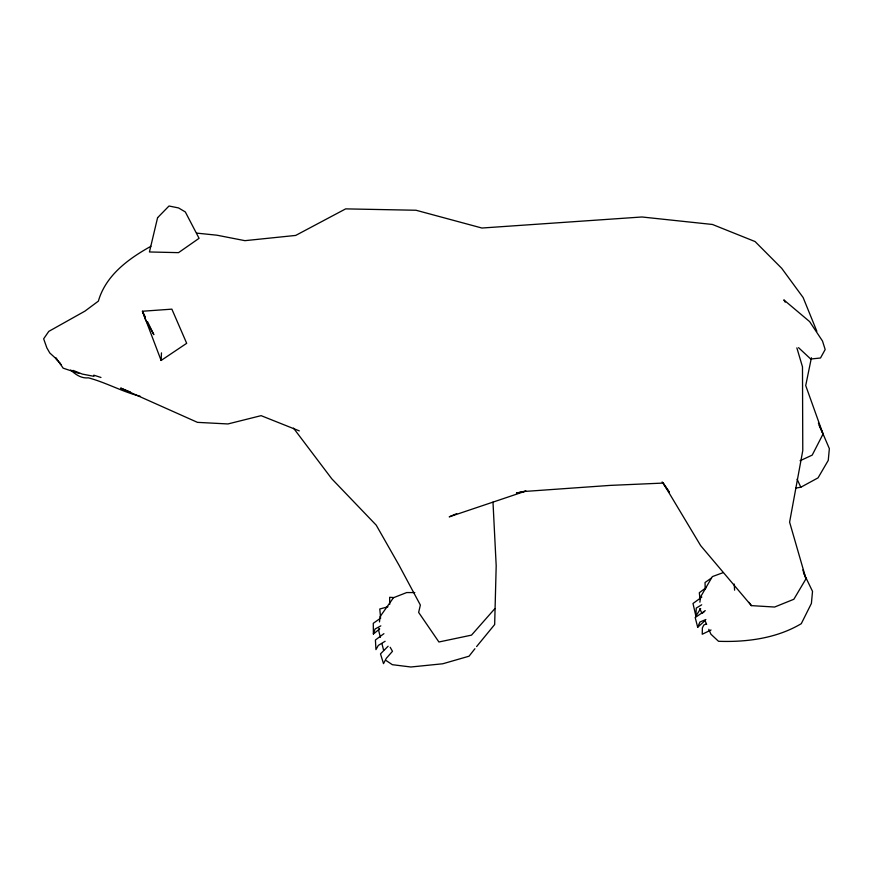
<?xml version="1.0" encoding="UTF-8"?>
<svg xmlns="http://www.w3.org/2000/svg" width="873" height="873" viewBox="0 0 873 873"><rect width="100%" height="100%" fill="white"/><g stroke="black" fill="none" stroke-linecap="round" stroke-linejoin="round"><path stroke-width="1.31" d="M389.664 604.476L389.664 597.296L393.734 597.558M492.994 502.161L496.191 565.748L494.664 624.533L476.603 646.577M147.581 321.777L153.844 334.643L145.562 319.758L142.452 311.235L171.872 309.151L186.691 343.307L161.123 360.462L161.472 352.867M700.67 608.557L695.89 616.076L696.25 608.077L701.706 604.793M378.958 628.32L378.751 630.873L380.377 637.345M379.493 621.936L379.93 616.829L393.472 597.721L406.687 592.56L414.795 592.581M699.884 602.195L700.495 597.056L712.335 576.616L722.953 572.71M811.41 357.755L805.714 385.571L823.053 434.012L812.206 455.117L800.072 460.726M379.722 628.887L373.393 633.994L375.041 629.018L380.814 625.865M705.275 610.631L695.203 617.549L697.68 627.24L699.917 622.023L705.897 619.514M796.863 347.869L802.483 366.846L802.778 450.566L789.607 522.152L805.975 578.832L793.852 599.271L774.602 607.041L751.38 605.622L700.692 545.669L663.164 483.075L610.063 485.399L523.374 491.543L516.729 492.983M474.923 648.726L469.03 656.212L442.764 663.775L410.899 666.994L392.348 664.691L386.215 660.61M494.795 608.699L471.518 635.129L438.912 641.993L418.647 612.42L420.36 605.054L398.917 565.017L376.241 525.175L331.773 478.786L293.492 428.108M388.103 646.227L380.497 653.888L383.509 663.633L386.346 658.297L392.479 651.302L390.187 647.286M697.68 627.24L704.478 621.172M702.547 613.053L704.467 611.46M383.913 633.667L375.412 640.007L375.957 649.61L378.336 645.387L385.135 641.262M706.235 587.551L699.306 592.734L700.091 599.456M701.827 597.088L692.998 603.483L695.89 616.076M380.693 618.095L373.273 623.3L373.393 633.994M711.495 577.991L705.046 582.509L705.188 589.013M150.898 246.295C128.473 258.768 105.797 275.268 98.365 301.13L84.943 311.126L48.79 331.38L43.65 338.811L46.847 347.858L49.816 353.008L57.465 359.949L55.501 357.81L60.957 364.554L55.501 357.81M795.685 488.105L800.825 487.232L818.056 477.858L828.259 460.366L829.35 448.635L818.383 423.056M456.71 513.64L449.235 516.849L525.939 491.019M706.322 623.955L703.856 624.981L702.383 627.873L702.23 634.235L711.037 629.99M387.972 606.779L379.766 609.005L380.563 617.146M516.445 493.147L525.622 491.193M196.643 233.113L216.908 235.197L244.92 240.664L295.696 235.426L345.664 208.876L416.039 210.251L481.918 228.028L641.928 216.984L712.455 224.47L755.08 241.559L781.717 268.317L803.127 297.529L816.844 331.282M94.011 376.339L82.302 374.081L73.125 370.403M140.302 396.309C122.416 391.846 106.244 382.581 88.413 377.834C81.44 378.653 75.471 374.561 70.669 369.956M93.771 375.161L100.973 377.474M78.821 373.382L63.14 368.166L59.528 362.786M299.308 430.891L261.103 415.657L227.94 423.951L197.462 422.357L120.67 388.081L130.503 392.13M798.555 347.672L810.722 359.021L820.5 358.006L825.171 349.527L822.508 341.048L809.642 321.624L783.823 299.876L785.242 302.189M749.012 602.348L751.38 605.622M662.116 481.94L669.013 491.87M663.164 483.075L669.22 491.892M145.3 317.085L142.452 311.235L161.123 360.462M803.466 572.644L812.523 591.37L811.399 603.439L801.294 623.671C776.719 638.349 746.731 642.31 718.512 641.284L710.895 634.18L708.789 629.302M797.093 479.179L800.825 487.232M819.19 425.533L823.053 434.012M699.808 608.557L701.925 613.446M705.089 620.758L706.672 624.424M802.844 569.949L805.975 578.832M381.992 643.805L383.618 650.265M734.215 584.048L734.608 590.181M157.587 217.704L149.436 251.97L178.529 252.646L199.066 238.318L185.316 211.932L178.55 207.938L169.013 206.006L157.587 217.704"/></g></svg>
